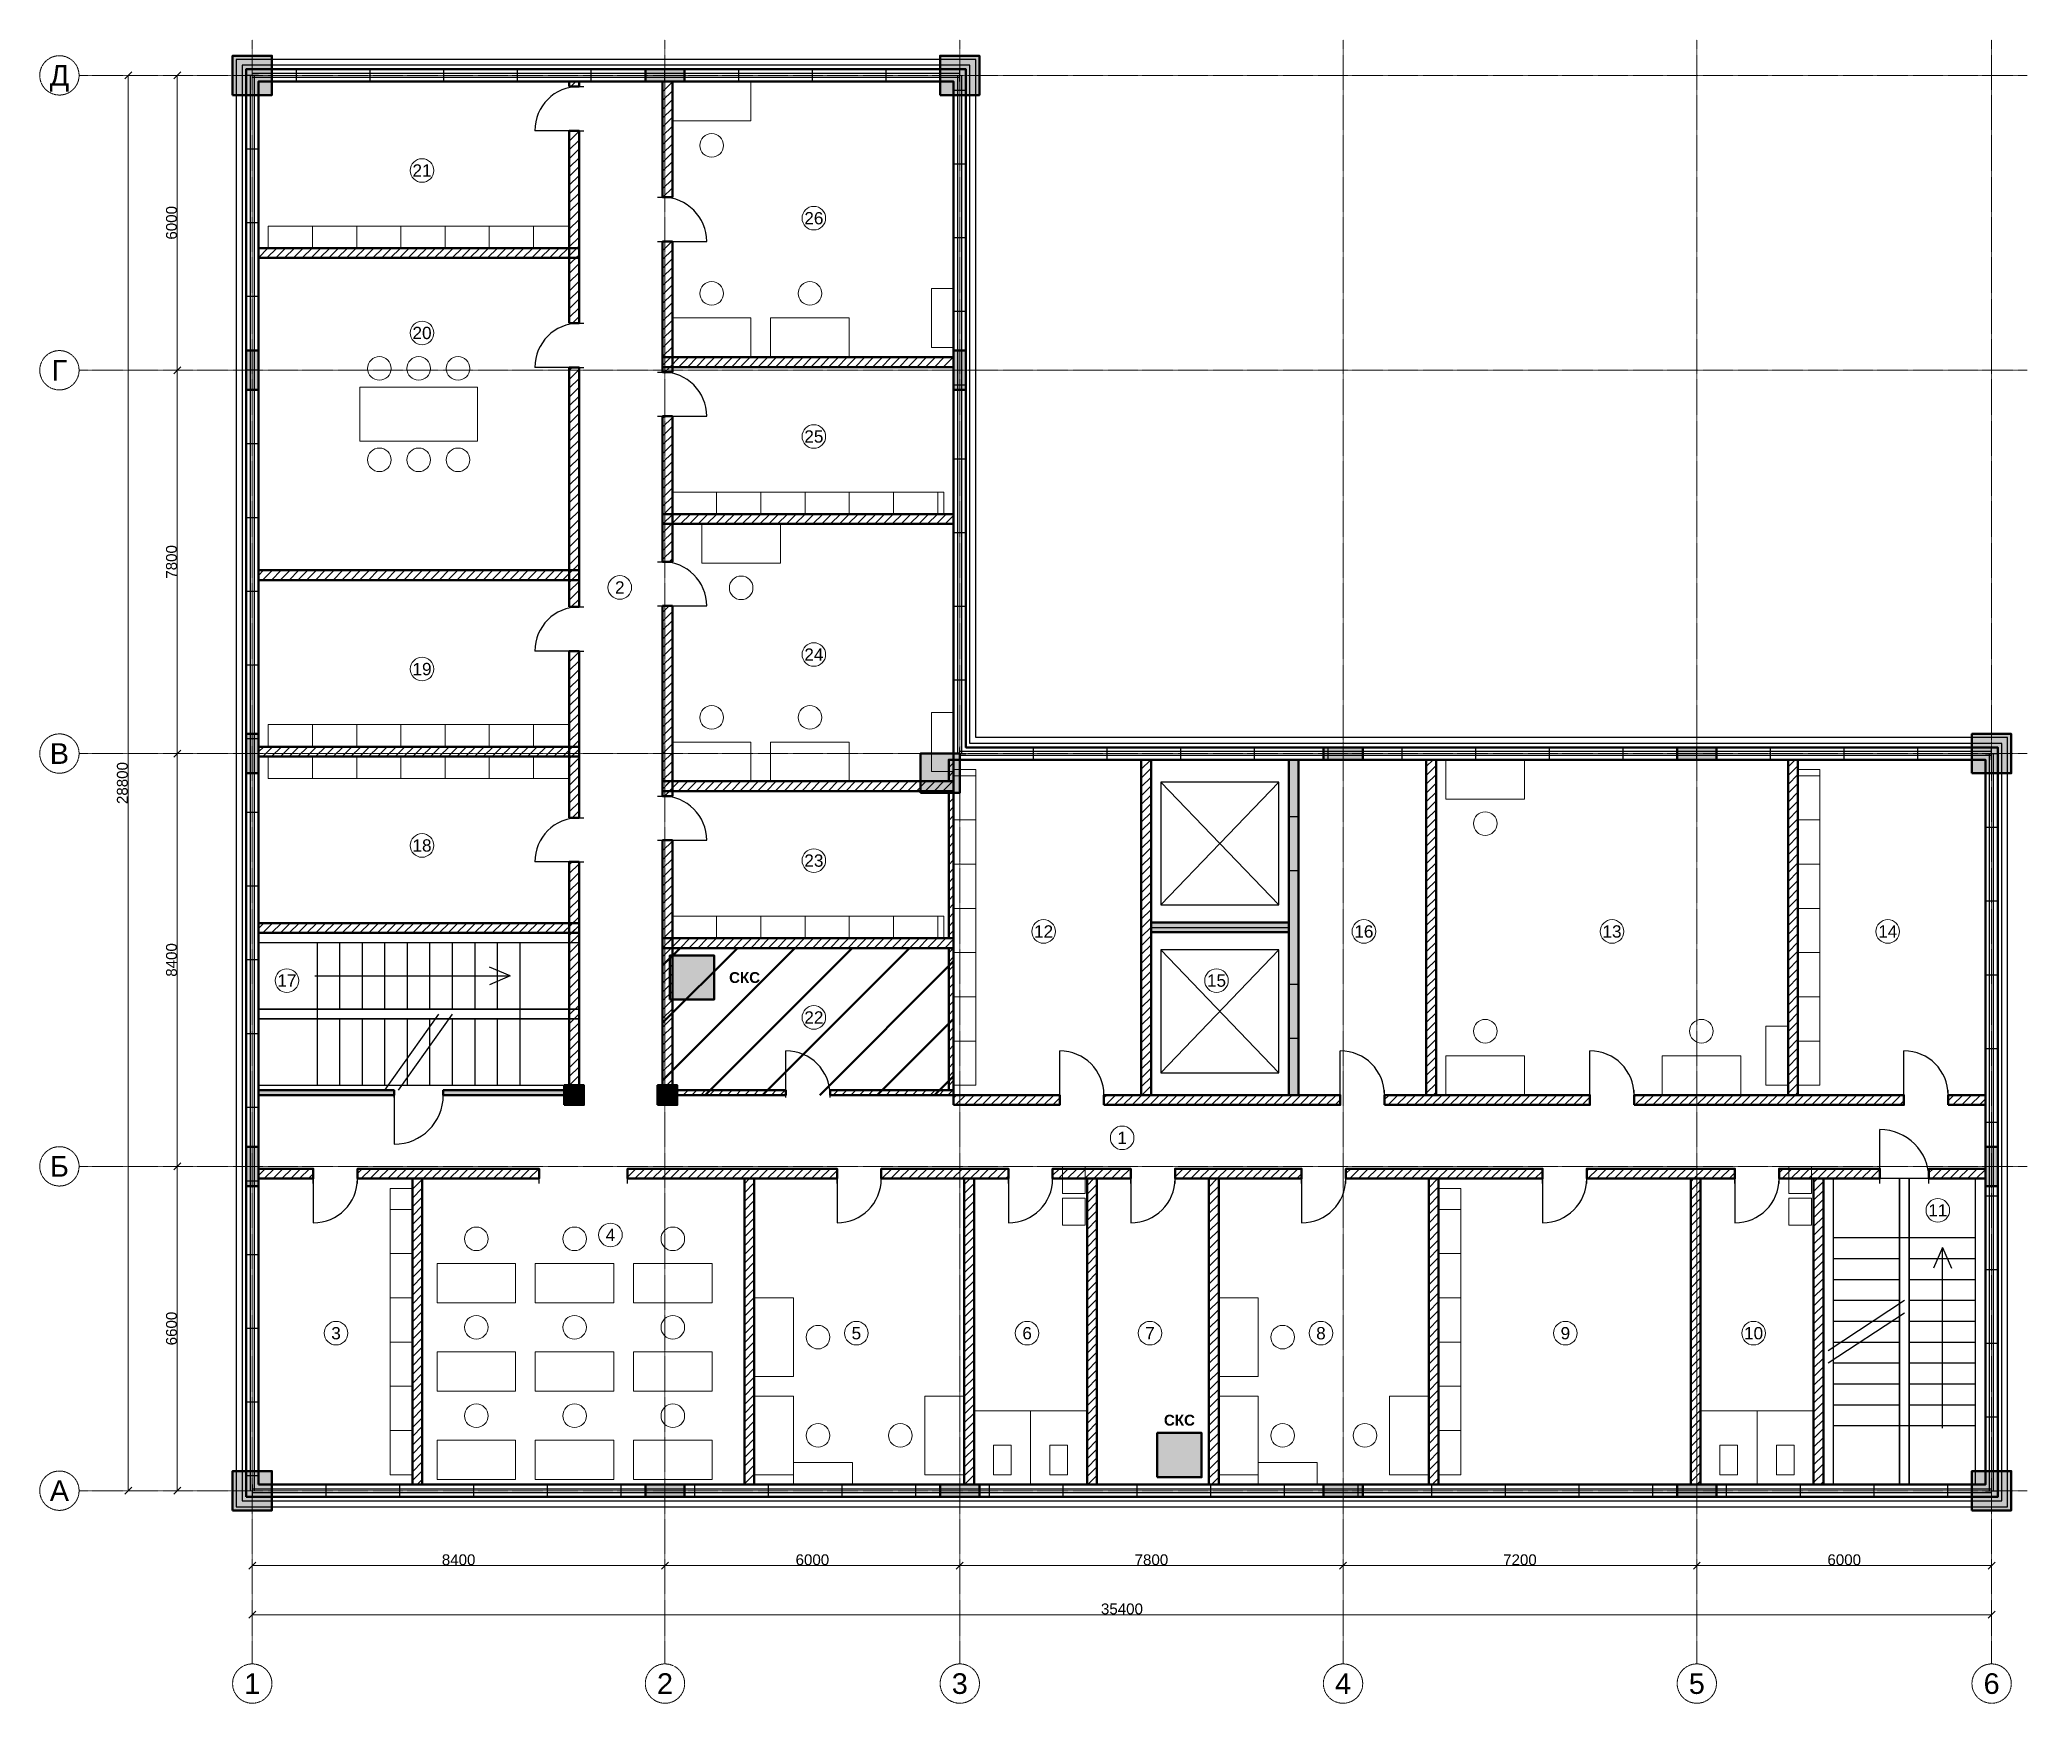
# Model space of a CAD drawing. Header units: millimetres. Extents: x -4325 to 36125, y -4325 to 29525.
import ezdxf
from ezdxf.enums import TextEntityAlignment as Align

# ---------------------------------------------------------------- set-up
doc = ezdxf.new("R2010")
doc.units = ezdxf.units.MM
doc.linetypes.add('CENTER2', pattern=[2.541, 1.587, -0.318, 0.318, -0.318])
for name, color, linetype, lineweight in [('A-ANNO-ROOM', 7, 'CONTINUOUS', 18), ('A-DIMS', 8, 'CONTINUOUS', 13), ('A-DOOR', 3, 'CONTINUOUS', 25), ('A-ELEV', 7, 'CONTINUOUS', 25), ('A-FACADE-PANEL', 8, 'CONTINUOUS', 25), ('A-FURN', 8, 'CONTINUOUS', 18), ('A-GLAZ-RIBBON', 5, 'CONTINUOUS', 25), ('A-GRID', 8, 'CENTER2', 13), ('A-HATCH', 9, 'CONTINUOUS', 9), ('A-OUTLINE', 7, 'CONTINUOUS', 50), ('A-SANI', 8, 'CONTINUOUS', 18), ('A-STAIR', 7, 'CONTINUOUS', 25), ('A-WALL-BLOCK', 9, 'CONTINUOUS', 50), ('A-WALL-RC', 7, 'CONTINUOUS', 50), ('E-SCS-RISER', 1, 'CONTINUOUS', 50), ('E-SERVER-ROOM', 1, 'CONTINUOUS', 50)]:
    doc.layers.add(name, color=color, linetype=linetype, lineweight=lineweight)
doc.styles.add('Arial-Bold', font='arialbd.ttf')
doc.styles.get("Standard").update_dxf_attribs({"font": 'arial.ttf'})

msp = doc.modelspace()

# ---------------------------------------------------------------- hatches: boundary and pattern name
at = {"layer": 'A-HATCH'}
h = msp.add_hatch(dxfattribs=at)
h.set_pattern_fill('ANSI31', scale=40)
h.paths.add_polyline_path([(6450, 28575), (6650, 28575), (6650, 28675), (6650, 28675), (6450, 28675), (6450, 28675)])
h = msp.add_hatch(dxfattribs=at)
h.set_pattern_fill('ANSI31', scale=40)
h.paths.add_polyline_path([(8350, 26319.5), (8550, 26319.5), (8550, 28675), (8550, 28675), (8350, 28675), (8350, 28675)])
h = msp.add_hatch(dxfattribs=at)
h.set_pattern_fill('ANSI31', scale=40)
h.paths.add_polyline_path([(6450, 23757), (6650, 23757), (6650, 27675), (6450, 27675)])
h = msp.add_hatch(dxfattribs=at)
h.set_pattern_fill('ANSI31', scale=40)
h.paths.add_polyline_path([(125, 25085), (125, 25085), (6650, 25085), (6650, 25285), (125, 25285), (125, 25285)])
h = msp.add_hatch(dxfattribs=at)
h.set_pattern_fill('ANSI31', scale=40)
h.paths.add_polyline_path([(8350, 22764), (8550, 22764), (8550, 25419.5), (8350, 25419.5)])
h = msp.add_hatch(dxfattribs=at)
h.set_pattern_fill('ANSI31', scale=40)
h.paths.add_polyline_path([(8350, 22864), (14275, 22864), (14275, 22864), (14275, 23064), (14275, 23064), (8350, 23064)])
h = msp.add_hatch(dxfattribs=at)
h.set_pattern_fill('ANSI31', scale=40)
h.paths.add_polyline_path([(6450, 17984.5), (6650, 17984.5), (6650, 22857), (6450, 22857)])
h = msp.add_hatch(dxfattribs=at)
h.set_pattern_fill('ANSI31', scale=40)
h.paths.add_polyline_path([(8350, 18903.5), (8550, 18903.5), (8550, 21864), (8350, 21864)])
h = msp.add_hatch(dxfattribs=at)
h.set_pattern_fill('ANSI31', scale=40)
h.paths.add_polyline_path([(8350, 19672), (14275, 19672), (14275, 19672), (14275, 19872), (14275, 19872), (8350, 19872)])
h = msp.add_hatch(dxfattribs=at)
h.set_pattern_fill('ANSI31', scale=40)
h.paths.add_polyline_path([(125, 18529), (125, 18529), (6650, 18529), (6650, 18729), (125, 18729), (125, 18729)])
h = msp.add_hatch(dxfattribs=at)
h.set_pattern_fill('ANSI31', scale=40)
h.paths.add_polyline_path([(8350, 14135), (8550, 14135), (8550, 18003.5), (8350, 18003.5)])
h = msp.add_hatch(dxfattribs=at)
h.set_pattern_fill('ANSI31', scale=40)
h.paths.add_polyline_path([(6450, 13695), (6650, 13695), (6650, 17084.5), (6450, 17084.5)])
h = msp.add_hatch(dxfattribs=at)
h.set_pattern_fill('ANSI31', scale=40)
h.paths.add_polyline_path([(125, 14940), (125, 14940), (6650, 14940), (6650, 15140), (125, 15140), (125, 15140)])
h = msp.add_hatch(dxfattribs=at)
h.set_pattern_fill('ANSI31', scale=40)
h.paths.add_polyline_path([(14175, 14435), (14275, 14435), (14275, 14875), (14275, 14875), (14175, 14875), (14175, 14875)])
h = msp.add_hatch(dxfattribs=at)
h.set_pattern_fill('ANSI31', scale=40)
h.paths.add_polyline_path([(18094, 8050), (18294, 8050), (18294, 14875), (18294, 14875), (18094, 14875), (18094, 14875)])
h = msp.add_hatch(dxfattribs=at)
h.set_pattern_fill('ANSI31', scale=40)
h.paths.add_polyline_path([(23894, 8050), (24094, 8050), (24094, 14875), (24094, 14875), (23894, 14875), (23894, 14875)])
h = msp.add_hatch(dxfattribs=at)
h.set_pattern_fill('ANSI31', scale=40)
h.paths.add_polyline_path([(31256, 8050), (31456, 8050), (31456, 14875), (31456, 14875), (31256, 14875), (31256, 14875)])
h = msp.add_hatch(dxfattribs=at)
h.set_pattern_fill('ANSI31', scale=40)
h.paths.add_polyline_path([(8350, 14235), (14275, 14235), (14275, 14435), (8350, 14435)])
h = msp.add_hatch(dxfattribs=at)
h.set_pattern_fill('ANSI31', scale=40)
h.paths.add_polyline_path([(14175, 11242), (14275, 11242), (14275, 14235), (14175, 14235)])
h = msp.add_hatch(dxfattribs=at)
h.set_pattern_fill('ANSI31', scale=40)
h.paths.add_polyline_path([(8350, 8050), (8550, 8050), (8550, 13235), (8350, 13235)])
h = msp.add_hatch(dxfattribs=at)
h.set_pattern_fill('ANSI31', scale=40)
h.paths.add_polyline_path([(6450, 8050), (6650, 8050), (6650, 12795), (6450, 12795)])
h = msp.add_hatch(dxfattribs=at)
h.set_pattern_fill('ANSI31', scale=40)
h.paths.add_polyline_path([(125, 11350), (125, 11350), (6650, 11350), (6650, 11550), (125, 11550), (125, 11550)])
h = msp.add_hatch(dxfattribs=at)
h.set_pattern_fill('ANSI31', scale=40)
h.paths.add_polyline_path([(8350, 11042), (14275, 11042), (14275, 11242), (8350, 11242)])
h = msp.add_hatch(dxfattribs=at)
h.set_pattern_fill('ANSI31', scale=40)
h.paths.add_polyline_path([(14175, 8150), (14275, 8150), (14275, 11042), (14175, 11042)])
h = msp.add_hatch(dxfattribs=at)
h.set_pattern_fill('ANSI31', scale=40)
h.paths.add_polyline_path([(8550, 8050), (10862.5, 8050), (10862.5, 8150), (8550, 8150)])
h = msp.add_hatch(dxfattribs=at)
h.set_pattern_fill('ANSI31', scale=40)
h.paths.add_polyline_path([(11762.5, 8050), (14275, 8050), (14275, 8150), (11762.5, 8150)])
h = msp.add_hatch(dxfattribs=at)
h.set_pattern_fill('ANSI31', scale=40)
h.paths.add_polyline_path([(14275, 7850), (16434.5, 7850), (16434.5, 8050), (14275, 8050)])
h = msp.add_hatch(dxfattribs=at)
h.set_pattern_fill('ANSI31', scale=40)
h.paths.add_polyline_path([(17334.5, 7850), (22144, 7850), (22144, 8050), (17334.5, 8050)])
h = msp.add_hatch(dxfattribs=at)
h.set_pattern_fill('ANSI31', scale=40)
h.paths.add_polyline_path([(23044, 7850), (27225, 7850), (27225, 8050), (23044, 8050)])
h = msp.add_hatch(dxfattribs=at)
h.set_pattern_fill('ANSI31', scale=40)
h.paths.add_polyline_path([(28125, 7850), (33615.5, 7850), (33615.5, 8050), (28125, 8050)])
h = msp.add_hatch(dxfattribs=at)
h.set_pattern_fill('ANSI31', scale=40)
h.paths.add_polyline_path([(34515.5, 7850), (35275, 7850), (35275, 7850), (35275, 8050), (35275, 8050), (34515.5, 8050)])
h = msp.add_hatch(dxfattribs=at)
h.set_pattern_fill('ANSI31', scale=40)
h.paths.add_polyline_path([(125, 6350), (125, 6350), (1242.5, 6350), (1242.5, 6550), (125, 6550), (125, 6550)])
h = msp.add_hatch(dxfattribs=at)
h.set_pattern_fill('ANSI31', scale=40)
h.paths.add_polyline_path([(2142.5, 6350), (5837.5, 6350), (5837.5, 6550), (2142.5, 6550)])
h = msp.add_hatch(dxfattribs=at)
h.set_pattern_fill('ANSI31', scale=40)
h.paths.add_polyline_path([(7637.5, 6350), (11902.5, 6350), (11902.5, 6550), (7637.5, 6550)])
h = msp.add_hatch(dxfattribs=at)
h.set_pattern_fill('ANSI31', scale=40)
h.paths.add_polyline_path([(12802.5, 6350), (15390, 6350), (15390, 6550), (12802.5, 6550)])
h = msp.add_hatch(dxfattribs=at)
h.set_pattern_fill('ANSI31', scale=40)
h.paths.add_polyline_path([(16290, 6350), (17880, 6350), (17880, 6550), (16290, 6550)])
h = msp.add_hatch(dxfattribs=at)
h.set_pattern_fill('ANSI31', scale=40)
h.paths.add_polyline_path([(18780, 6350), (21357.5, 6350), (21357.5, 6550), (18780, 6550)])
h = msp.add_hatch(dxfattribs=at)
h.set_pattern_fill('ANSI31', scale=40)
h.paths.add_polyline_path([(22257.5, 6350), (26260, 6350), (26260, 6550), (22257.5, 6550)])
h = msp.add_hatch(dxfattribs=at)
h.set_pattern_fill('ANSI31', scale=40)
h.paths.add_polyline_path([(27160, 6350), (30175, 6350), (30175, 6550), (27160, 6550)])
h = msp.add_hatch(dxfattribs=at)
h.set_pattern_fill('ANSI31', scale=40)
h.paths.add_polyline_path([(31075, 6350), (33125, 6350), (33125, 6550), (31075, 6550)])
h = msp.add_hatch(dxfattribs=at)
h.set_pattern_fill('ANSI31', scale=40)
h.paths.add_polyline_path([(34125, 6350), (35275, 6350), (35275, 6350), (35275, 6550), (35275, 6550), (34125, 6550)])
h = msp.add_hatch(dxfattribs=at)
h.set_pattern_fill('ANSI31', scale=40)
h.paths.add_polyline_path([(3260, 125), (3460, 125), (3460, 125), (3460, 6350), (3260, 6350), (3260, 125)])
h = msp.add_hatch(dxfattribs=at)
h.set_pattern_fill('ANSI31', scale=40)
h.paths.add_polyline_path([(10015, 125), (10215, 125), (10215, 125), (10215, 6350), (10015, 6350), (10015, 125)])
h = msp.add_hatch(dxfattribs=at)
h.set_pattern_fill('ANSI31', scale=40)
h.paths.add_polyline_path([(14490, 125), (14690, 125), (14690, 125), (14690, 6350), (14490, 6350), (14490, 125)])
h = msp.add_hatch(dxfattribs=at)
h.set_pattern_fill('ANSI31', scale=40)
h.paths.add_polyline_path([(16990, 125), (17190, 125), (17190, 125), (17190, 6350), (16990, 6350), (16990, 125)])
h = msp.add_hatch(dxfattribs=at)
h.set_pattern_fill('ANSI31', scale=40)
h.paths.add_polyline_path([(19470, 125), (19670, 125), (19670, 125), (19670, 6350), (19470, 6350), (19470, 125)])
h = msp.add_hatch(dxfattribs=at)
h.set_pattern_fill('ANSI31', scale=40)
h.paths.add_polyline_path([(23945, 125), (24145, 125), (24145, 125), (24145, 6350), (23945, 6350), (23945, 125)])
h = msp.add_hatch(dxfattribs=at)
h.set_pattern_fill('ANSI31', scale=40)
h.paths.add_polyline_path([(29275, 125), (29475, 125), (29475, 125), (29475, 6350), (29275, 6350), (29275, 125)])
h = msp.add_hatch(dxfattribs=at)
h.set_pattern_fill('ANSI31', scale=40)
h.paths.add_polyline_path([(31775, 125), (31975, 125), (31975, 125), (31975, 6350), (31775, 6350), (31775, 125)])
at = {"layer": 'A-WALL-RC'}
h = msp.add_hatch(color=7, dxfattribs=at)
h.dxf.hatch_style = 1
h.paths.add_polyline_path([(-400, 28400), (400, 28400), (400, 29200), (-400, 29200)])
h = msp.add_hatch(color=7, dxfattribs=at)
h.dxf.hatch_style = 1
h.paths.add_polyline_path([(14000, 28400), (14800, 28400), (14800, 29200), (14000, 29200)])
h = msp.add_hatch(color=7, dxfattribs=at)
h.dxf.hatch_style = 1
h.paths.add_polyline_path([(8000, 28675), (8800, 28675), (8800, 28925), (8000, 28925)])
h = msp.add_hatch(color=7, dxfattribs=at)
h.dxf.hatch_style = 1
h.paths.add_polyline_path([(-125, 22400), (125, 22400), (125, 23200), (-125, 23200)])
h = msp.add_hatch(color=7, dxfattribs=at)
h.dxf.hatch_style = 1
h.paths.add_polyline_path([(14275, 22400), (14525, 22400), (14525, 23200), (14275, 23200)])
h = msp.add_hatch(color=7, dxfattribs=at)
h.dxf.hatch_style = 1
h.paths.add_polyline_path([(-125, 14600), (125, 14600), (125, 15400), (-125, 15400)])
h = msp.add_hatch(color=7, dxfattribs=at)
h.dxf.hatch_style = 1
h.paths.add_polyline_path([(35000, 14600), (35800, 14600), (35800, 15400), (35000, 15400)])
h = msp.add_hatch(color=7, dxfattribs=at)
h.dxf.hatch_style = 1
h.paths.add_polyline_path([(13600, 14200), (14400, 14200), (14400, 15000), (13600, 15000)])
h = msp.add_hatch(color=7, dxfattribs=at)
h.dxf.hatch_style = 1
h.paths.add_polyline_path([(21800, 14875), (22600, 14875), (22600, 15125), (21800, 15125)])
h = msp.add_hatch(color=7, dxfattribs=at)
h.dxf.hatch_style = 1
h.paths.add_polyline_path([(29000, 14875), (29800, 14875), (29800, 15125), (29000, 15125)])
h = msp.add_hatch(color=7, dxfattribs=at)
h.dxf.hatch_style = 1
h.paths.add_polyline_path([(21094, 8050), (21294, 8050), (21294, 14875), (21294, 14875), (21094, 14875), (21094, 14875)])
h = msp.add_hatch(color=7, dxfattribs=at)
h.dxf.hatch_style = 1
h.paths.add_polyline_path([(18294, 11362.5), (21094, 11362.5), (21094, 11562.5), (18294, 11562.5)])
h = msp.add_hatch(color=7, dxfattribs=at)
h.dxf.hatch_style = 1
h.paths.add_polyline_path([(125, 8050), (125, 8050), (2887.5, 8050), (2887.5, 8150), (125, 8150), (125, 8150)])
h = msp.add_hatch(color=7, dxfattribs=at)
h.dxf.hatch_style = 1
h.paths.add_polyline_path([(3887.5, 8050), (6450, 8050), (6450, 8150), (3887.5, 8150)])
h = msp.add_hatch(color=7, dxfattribs=at)
h.dxf.hatch_style = 1
h.paths.add_polyline_path([(6350, 7850), (6750, 7850), (6750, 8250), (6350, 8250)])
h = msp.add_hatch(color=7, dxfattribs=at)
h.dxf.hatch_style = 1
h.paths.add_polyline_path([(8250, 7850), (8650, 7850), (8650, 8250), (8250, 8250)])
h = msp.add_hatch(color=7, dxfattribs=at)
h.dxf.hatch_style = 1
h.paths.add_polyline_path([(-125, 6200), (125, 6200), (125, 7000), (-125, 7000)])
h = msp.add_hatch(color=7, dxfattribs=at)
h.dxf.hatch_style = 1
h.paths.add_polyline_path([(35275, 6200), (35525, 6200), (35525, 7000), (35275, 7000)])
h = msp.add_hatch(color=7, dxfattribs=at)
h.dxf.hatch_style = 1
h.paths.add_polyline_path([(-400, -400), (400, -400), (400, 400), (-400, 400)])
h = msp.add_hatch(color=7, dxfattribs=at)
h.dxf.hatch_style = 1
h.paths.add_polyline_path([(8000, -125), (8800, -125), (8800, 125), (8000, 125)])
h = msp.add_hatch(color=7, dxfattribs=at)
h.dxf.hatch_style = 1
h.paths.add_polyline_path([(14000, -125), (14800, -125), (14800, 125), (14000, 125)])
h = msp.add_hatch(color=7, dxfattribs=at)
h.dxf.hatch_style = 1
h.paths.add_polyline_path([(21800, -125), (22600, -125), (22600, 125), (21800, 125)])
h = msp.add_hatch(color=7, dxfattribs=at)
h.dxf.hatch_style = 1
h.paths.add_polyline_path([(29000, -125), (29800, -125), (29800, 125), (29000, 125)])
h = msp.add_hatch(color=7, dxfattribs=at)
h.dxf.hatch_style = 1
h.paths.add_polyline_path([(35000, -400), (35800, -400), (35800, 400), (35000, 400)])
at = {"layer": 'E-SCS-RISER'}
h = msp.add_hatch(color=7, dxfattribs=at)
h.dxf.hatch_style = 1
h.paths.add_polyline_path([(8500, 9992), (9400, 9992), (9400, 10892), (8500, 10892)])
h = msp.add_hatch(color=7, dxfattribs=at)
h.dxf.hatch_style = 1
h.paths.add_polyline_path([(18420, 275), (19320, 275), (19320, 1175), (18420, 1175)])
at = {"layer": 'E-SERVER-ROOM'}
h = msp.add_hatch(dxfattribs=at)
h.set_pattern_fill('ANSI31', scale=260)
h.paths.add_polyline_path([(8350, 8050), (14275, 8050), (14275, 11042), (8350, 11042)])

# ---------------------------------------------------------------- linework, layer by layer
at = {"layer": 'A-ANNO-ROOM'}
for centre in [(3455, 26865), (11430, 25894), (3455, 23559), (11430, 21452), (7480, 18380), (11430, 17015), (3455, 16720), (3455, 13130), (11430, 12822), (16105, 11380), (22624, 11380), (27674, 11380), (33286, 11380), (705, 10380), (19624, 10380), (11430, 9630), (17705, 7180), (34305, 5705), (7290, 5205), (1705, 3205), (12295, 3205), (15770, 3205), (18270, 3205), (21750, 3205), (26725, 3205), (30555, 3205)]:
    msp.add_circle(centre, 240, dxfattribs=at)
at = {"layer": 'A-DIMS'}
for p, q in [((-2595.71, 28729.29), (-2454.29, 28870.71)), ((-2525, 0), (-2525, 28800)), ((-1595.71, 28729.29), (-1454.29, 28870.71)), ((-1525, 22800), (-1525, 28800)), ((-1595.71, 22729.29), (-1454.29, 22870.71)), ((-1595.71, 22729.29), (-1454.29, 22870.71)), ((-1525, 15000), (-1525, 22800)), ((-1595.71, 14929.29), (-1454.29, 15070.71)), ((-1595.71, 14929.29), (-1454.29, 15070.71)), ((-1525, 6600), (-1525, 15000)), ((-1595.71, 6529.29), (-1454.29, 6670.71)), ((-1595.71, 6529.29), (-1454.29, 6670.71)), ((-1525, 0), (-1525, 6600)), ((-2595.71, -70.71), (-2454.29, 70.71)), ((-1595.71, -70.71), (-1454.29, 70.71)), ((-70.71, -1595.71), (70.71, -1454.29)), ((0, -1525), (8400, -1525)), ((8329.29, -1595.71), (8470.71, -1454.29)), ((8329.29, -1595.71), (8470.71, -1454.29)), ((8400, -1525), (14400, -1525)), ((14329.29, -1595.71), (14470.71, -1454.29)), ((14329.29, -1595.71), (14470.71, -1454.29)), ((14400, -1525), (22200, -1525)), ((22129.29, -1595.71), (22270.71, -1454.29)), ((22129.29, -1595.71), (22270.71, -1454.29)), ((22200, -1525), (29400, -1525)), ((29329.29, -1595.71), (29470.71, -1454.29)), ((29329.29, -1595.71), (29470.71, -1454.29)), ((29400, -1525), (35400, -1525)), ((35329.29, -1595.71), (35470.71, -1454.29)), ((-70.71, -2595.71), (70.71, -2454.29)), ((0, -2525), (35400, -2525)), ((35329.29, -2595.71), (35470.71, -2454.29))]:
    msp.add_line(p, q, dxfattribs=at)
at = {"layer": 'A-DOOR'}
for p, q in [((6550, 28575), (6750, 28575)), ((6650, 27675), (5750, 27675)), ((6550, 27675), (6750, 27675)), ((8250, 26319.5), (8450, 26319.5)), ((8250, 25419.5), (8450, 25419.5)), ((8350, 25419.5), (9250, 25419.5)), ((6550, 23757), (6750, 23757)), ((6650, 22857), (5750, 22857)), ((6550, 22857), (6750, 22857)), ((8250, 22764), (8450, 22764)), ((8250, 21864), (8450, 21864)), ((8350, 21864), (9250, 21864)), ((8250, 18903.5), (8450, 18903.5)), ((6550, 17984.5), (6750, 17984.5)), ((8250, 18003.5), (8450, 18003.5)), ((8350, 18003.5), (9250, 18003.5)), ((6650, 17084.5), (5750, 17084.5)), ((6550, 17084.5), (6750, 17084.5)), ((8250, 14135), (8450, 14135)), ((6550, 13695), (6750, 13695)), ((21094, 13718.75), (21294, 13718.75)), ((8250, 13235), (8450, 13235)), ((8350, 13235), (9250, 13235)), ((6650, 12795), (5750, 12795)), ((6550, 12795), (6750, 12795)), ((21094, 12618.75), (21294, 12618.75)), ((21094, 10306.25), (21294, 10306.25)), ((10862.5, 8050), (10862.5, 8950)), ((16434.5, 8050), (16434.5, 8950)), ((21094, 9206.25), (21294, 9206.25)), ((22144, 8050), (22144, 8950)), ((27225, 8050), (27225, 8950)), ((33615.5, 8050), (33615.5, 8950)), ((2887.5, 8000), (2887.5, 8100)), ((3887.5, 8000), (3887.5, 8100)), ((10862.5, 8000), (10862.5, 8100)), ((11762.5, 8000), (11762.5, 8100)), ((16434.5, 7950), (16434.5, 8150)), ((17334.5, 7950), (17334.5, 8150)), ((22144, 7950), (22144, 8150)), ((23044, 7950), (23044, 8150)), ((27225, 7950), (27225, 8150)), ((28125, 7950), (28125, 8150)), ((33615.5, 7950), (33615.5, 8150)), ((34515.5, 7950), (34515.5, 8150)), ((2887.5, 8050), (2887.5, 7050)), ((33125, 6350), (33125, 7350)), ((1242.5, 6250), (1242.5, 6450)), ((1242.5, 6350), (1242.5, 5450)), ((2142.5, 6250), (2142.5, 6450)), ((5837.5, 6250), (5837.5, 6450)), ((7637.5, 6250), (7637.5, 6450)), ((11902.5, 6250), (11902.5, 6450)), ((11902.5, 6350), (11902.5, 5450)), ((12802.5, 6250), (12802.5, 6450)), ((15390, 6250), (15390, 6450)), ((15390, 6350), (15390, 5450)), ((16290, 6250), (16290, 6450)), ((17880, 6250), (17880, 6450)), ((17880, 6350), (17880, 5450)), ((18780, 6250), (18780, 6450)), ((21357.5, 6250), (21357.5, 6450)), ((21357.5, 6350), (21357.5, 5450)), ((22257.5, 6250), (22257.5, 6450)), ((26260, 6250), (26260, 6450)), ((26260, 6350), (26260, 5450)), ((27160, 6250), (27160, 6450)), ((30175, 6250), (30175, 6450)), ((30175, 6350), (30175, 5450)), ((31075, 6250), (31075, 6450)), ((33125, 6250), (33125, 6450)), ((34125, 6250), (34125, 6450))]:
    msp.add_line(p, q, dxfattribs=at)
for centre, radius, start, end in [((6650, 27675), 900, 90, 180), ((8350, 25419.5), 900, 0, 90), ((6650, 22857), 900, 90, 180), ((8350, 21864), 900, 0, 90), ((8350, 18003.5), 900, 0, 90), ((6650, 17084.5), 900, 90, 180), ((8350, 13235), 900, 0, 90), ((6650, 12795), 900, 90, 180), ((10862.5, 8050), 900, 0, 90), ((16434.5, 8050), 900, 0, 90), ((22144, 8050), 900, 0, 90), ((27225, 8050), 900, 0, 90), ((33615.5, 8050), 900, 0, 90), ((2887.5, 8050), 1000, -90, 0), ((33125, 6350), 1000, 0, 90), ((1242.5, 6350), 900, -90, 0), ((11902.5, 6350), 900, -90, 0), ((15390, 6350), 900, -90, 0), ((17880, 6350), 900, -90, 0), ((21357.5, 6350), 900, -90, 0), ((26260, 6350), 900, -90, 0), ((30175, 6350), 900, -90, 0)]:
    msp.add_arc(centre, radius, start, end, dxfattribs=at)
at = {"layer": 'A-ELEV'}
for p, q in [((18494, 11918.75), (20894, 14418.75)), ((18494, 14418.75), (20894, 11918.75)), ((18294, 11462.5), (21094, 11462.5)), ((18494, 8506.25), (20894, 11006.25)), ((18494, 11006.25), (20894, 8506.25))]:
    msp.add_line(p, q, dxfattribs=at)
for points in [[(18494, 11918.75), (20894, 11918.75), (20894, 14418.75), (18494, 14418.75)], [(18494, 8506.25), (20894, 8506.25), (20894, 11006.25), (18494, 11006.25)]]:
    msp.add_lwpolyline(points, close=True, dxfattribs=at)
at = {"layer": 'A-FACADE-PANEL'}
for points in [[(-325, -325), (35725, -325), (35725, 15325), (14725, 15325), (14725, 29125), (-325, 29125)], [(-205, -205), (35605, -205), (35605, 15205), (14605, 15205), (14605, 29005), (-205, 29005)]]:
    msp.add_lwpolyline(points, close=True, dxfattribs=at)
at = {"layer": 'A-FURN'}
for p, q in [((1225, 25285), (1225, 25735)), ((2125, 25285), (2125, 25735)), ((3025, 25285), (3025, 25735)), ((3925, 25285), (3925, 25735)), ((4825, 25285), (4825, 25735)), ((5725, 25285), (5725, 25735)), ((9450, 19872), (9450, 20322)), ((10350, 19872), (10350, 20322)), ((11250, 19872), (11250, 20322)), ((12150, 19872), (12150, 20322)), ((13050, 19872), (13050, 20322)), ((13950, 19872), (13950, 20322)), ((1225, 15140), (1225, 15590)), ((2125, 15140), (2125, 15590)), ((3025, 15140), (3025, 15590)), ((3925, 15140), (3925, 15590)), ((4825, 15140), (4825, 15590)), ((5725, 15140), (5725, 15590)), ((1225, 14490), (1225, 14940)), ((2125, 14490), (2125, 14940)), ((3025, 14490), (3025, 14940)), ((3925, 14490), (3925, 14940)), ((4825, 14490), (4825, 14940)), ((5725, 14490), (5725, 14940)), ((14275, 14550), (14725, 14550)), ((31456, 14550), (31906, 14550)), ((14275, 13650), (14725, 13650)), ((31456, 13650), (31906, 13650)), ((14275, 12750), (14725, 12750)), ((31456, 12750), (31906, 12750)), ((14275, 11850), (14725, 11850)), ((31456, 11850), (31906, 11850)), ((9450, 11242), (9450, 11692)), ((10350, 11242), (10350, 11692)), ((11250, 11242), (11250, 11692)), ((12150, 11242), (12150, 11692)), ((13050, 11242), (13050, 11692)), ((13950, 11242), (13950, 11692)), ((14275, 10950), (14725, 10950)), ((31456, 10950), (31906, 10950)), ((14275, 10050), (14725, 10050)), ((31456, 10050), (31906, 10050)), ((14275, 9150), (14725, 9150)), ((31456, 9150), (31906, 9150)), ((2810, 5725), (3260, 5725)), ((24145, 5725), (24595, 5725)), ((2810, 4825), (3260, 4825)), ((24145, 4825), (24595, 4825)), ((2810, 3925), (3260, 3925)), ((24145, 3925), (24595, 3925)), ((2810, 3025), (3260, 3025)), ((24145, 3025), (24595, 3025)), ((2810, 2125), (3260, 2125)), ((24145, 2125), (24595, 2125)), ((2810, 1225), (3260, 1225)), ((24145, 1225), (24595, 1225))]:
    msp.add_line(p, q, dxfattribs=at)
for points in [[(8550, 27875), (10150, 27875), (10150, 28675), (8550, 28675)], [(325, 25285), (6450, 25285), (6450, 25735), (325, 25735)], [(13825, 23264), (14275, 23264), (14275, 24464), (13825, 24464)], [(8550, 23064), (10150, 23064), (10150, 23864), (8550, 23864)], [(10550, 23064), (12150, 23064), (12150, 23864), (10550, 23864)], [(2187.5, 21357), (4587.5, 21357), (4587.5, 22457), (2187.5, 22457)], [(8550, 19872), (14075, 19872), (14075, 20322), (8550, 20322)], [(9150, 18872), (10750, 18872), (10750, 19672), (9150, 19672)], [(13825, 14635), (14275, 14635), (14275, 15835), (13825, 15835)], [(325, 15140), (6450, 15140), (6450, 15590), (325, 15590)], [(8550, 14435), (10150, 14435), (10150, 15235), (8550, 15235)], [(10550, 14435), (12150, 14435), (12150, 15235), (10550, 15235)], [(325, 14490), (6450, 14490), (6450, 14940), (325, 14940)], [(14275, 8250), (14725, 8250), (14725, 14675), (14275, 14675)], [(24294, 14075), (25894, 14075), (25894, 14875), (24294, 14875)], [(31456, 8250), (31906, 8250), (31906, 14675), (31456, 14675)], [(8550, 11242), (14075, 11242), (14075, 11692), (8550, 11692)], [(30806, 8250), (31256, 8250), (31256, 9450), (30806, 9450)], [(24294, 8050), (25894, 8050), (25894, 8850), (24294, 8850)], [(28694, 8050), (30294, 8050), (30294, 8850), (28694, 8850)], [(2810, 325), (3260, 325), (3260, 6150), (2810, 6150)], [(24145, 325), (24595, 325), (24595, 6150), (24145, 6150)], [(3760, 3825), (5360, 3825), (5360, 4625), (3760, 4625)], [(5760, 3825), (7360, 3825), (7360, 4625), (5760, 4625)], [(7760, 3825), (9360, 3825), (9360, 4625), (7760, 4625)], [(10215, 2325), (11015, 2325), (11015, 3925), (10215, 3925)], [(19670, 2325), (20470, 2325), (20470, 3925), (19670, 3925)], [(3760, 2025), (5360, 2025), (5360, 2825), (3760, 2825)], [(5760, 2025), (7360, 2025), (7360, 2825), (5760, 2825)], [(7760, 2025), (9360, 2025), (9360, 2825), (7760, 2825)], [(10215, 325), (11015, 325), (11015, 1925), (10215, 1925)], [(13690, 325), (14490, 325), (14490, 1925), (13690, 1925)], [(19670, 325), (20470, 325), (20470, 1925), (19670, 1925)], [(23145, 325), (23945, 325), (23945, 1925), (23145, 1925)], [(3760, 225), (5360, 225), (5360, 1025), (3760, 1025)], [(5760, 225), (7360, 225), (7360, 1025), (5760, 1025)], [(7760, 225), (9360, 225), (9360, 1025), (7760, 1025)], [(11015, 125), (12215, 125), (12215, 575), (11015, 575)], [(20470, 125), (21670, 125), (21670, 575), (20470, 575)]]:
    msp.add_lwpolyline(points, close=True, dxfattribs=at)
for centre in [(9350, 27375), (9350, 24364), (11350, 24364), (2587.5, 22837), (3387.5, 22837), (4187.5, 22837), (2587.5, 20977), (3387.5, 20977), (4187.5, 20977), (9950, 18372), (9350, 15735), (11350, 15735), (25094, 13575), (25094, 9350), (29494, 9350), (4560, 5125), (6560, 5125), (8560, 5125), (4560, 3325), (6560, 3325), (8560, 3325), (11515, 3125), (20970, 3125), (4560, 1525), (6560, 1525), (8560, 1525), (11515, 1125), (13190, 1125), (20970, 1125), (22645, 1125)]:
    msp.add_circle(centre, 240, dxfattribs=at)
at = {"layer": 'A-GLAZ-RIBBON'}
for p, q in [((125, 28800), (-125, 28800)), ((-40, 28800), (-40, 0)), ((14400, 28840), (0, 28840)), ((14400, 28760), (0, 28760)), ((40, 28800), (40, 0)), ((900, 28675), (900, 28925)), ((2400, 28675), (2400, 28925)), ((3900, 28675), (3900, 28925)), ((5400, 28675), (5400, 28925)), ((6900, 28675), (6900, 28925)), ((8400, 28675), (8400, 28925)), ((9900, 28675), (9900, 28925)), ((11400, 28675), (11400, 28925)), ((12900, 28675), (12900, 28925)), ((14360, 15000), (14360, 28800)), ((14400, 28675), (14400, 28925)), ((14440, 15000), (14440, 28800)), ((14275, 28500), (14525, 28500)), ((125, 27300), (-125, 27300)), ((14275, 27000), (14525, 27000)), ((125, 25800), (-125, 25800)), ((14275, 25500), (14525, 25500)), ((125, 24300), (-125, 24300)), ((14275, 24000), (14525, 24000)), ((125, 22800), (-125, 22800)), ((14275, 22500), (14525, 22500)), ((125, 21300), (-125, 21300)), ((14275, 21000), (14525, 21000)), ((125, 19800), (-125, 19800)), ((14275, 19500), (14525, 19500)), ((125, 18300), (-125, 18300)), ((14275, 18000), (14525, 18000)), ((125, 16800), (-125, 16800)), ((14275, 16500), (14525, 16500)), ((125, 15300), (-125, 15300)), ((14275, 15000), (14525, 15000)), ((14400, 14875), (14400, 15125)), ((35400, 15040), (14400, 15040)), ((15900, 14875), (15900, 15125)), ((17400, 14875), (17400, 15125)), ((18900, 14875), (18900, 15125)), ((20400, 14875), (20400, 15125)), ((21900, 14875), (21900, 15125)), ((23400, 14875), (23400, 15125)), ((24900, 14875), (24900, 15125)), ((26400, 14875), (26400, 15125)), ((27900, 14875), (27900, 15125)), ((29400, 14875), (29400, 15125)), ((30900, 14875), (30900, 15125)), ((32400, 14875), (32400, 15125)), ((33900, 14875), (33900, 15125)), ((35275, 15000), (35525, 15000)), ((35360, 0), (35360, 15000)), ((35400, 14875), (35400, 15125)), ((35440, 0), (35440, 15000)), ((35400, 14960), (14400, 14960)), ((125, 13800), (-125, 13800)), ((35275, 13500), (35525, 13500)), ((125, 12300), (-125, 12300)), ((35275, 12000), (35525, 12000)), ((125, 10800), (-125, 10800)), ((35275, 10500), (35525, 10500)), ((125, 9300), (-125, 9300)), ((35275, 9000), (35525, 9000)), ((125, 7800), (-125, 7800)), ((35275, 7500), (35525, 7500)), ((125, 6300), (-125, 6300)), ((35275, 6000), (35525, 6000)), ((125, 4800), (-125, 4800)), ((35275, 4500), (35525, 4500)), ((125, 3300), (-125, 3300)), ((35275, 3000), (35525, 3000)), ((125, 1800), (-125, 1800)), ((35275, 1500), (35525, 1500)), ((125, 300), (-125, 300)), ((0, 125), (0, -125)), ((0, 40), (35400, 40)), ((1500, 125), (1500, -125)), ((3000, 125), (3000, -125)), ((4500, 125), (4500, -125)), ((6000, 125), (6000, -125)), ((7500, 125), (7500, -125)), ((9000, 125), (9000, -125)), ((10500, 125), (10500, -125)), ((12000, 125), (12000, -125)), ((13500, 125), (13500, -125)), ((15000, 125), (15000, -125)), ((16500, 125), (16500, -125)), ((18000, 125), (18000, -125)), ((19500, 125), (19500, -125)), ((21000, 125), (21000, -125)), ((22500, 125), (22500, -125)), ((24000, 125), (24000, -125)), ((25500, 125), (25500, -125)), ((27000, 125), (27000, -125)), ((28500, 125), (28500, -125)), ((30000, 125), (30000, -125)), ((31500, 125), (31500, -125)), ((33000, 125), (33000, -125)), ((34500, 125), (34500, -125)), ((35275, 0), (35525, 0)), ((0, -40), (35400, -40))]:
    msp.add_line(p, q, dxfattribs=at)
at = {"layer": 'A-GRID'}
for p, q in [((0, -3525), (0, 29525)), ((8400, -3525), (8400, 29525)), ((14400, -3525), (14400, 29525)), ((22200, -3525), (22200, 29525)), ((29400, -3525), (29400, 29525)), ((35400, -3525), (35400, 29525)), ((-3525, 28800), (36125, 28800)), ((-3525, 22800), (36125, 22800)), ((-3525, 15000), (36125, 15000)), ((-3525, 6600), (36125, 6600)), ((-3525, 0), (36125, 0))]:
    msp.add_line(p, q, dxfattribs=at)
for centre in [(-3925, 28800), (-3925, 22800), (-3925, 15000), (-3925, 6600), (-3925, 0), (0, -3925), (8400, -3925), (14400, -3925), (22200, -3925), (29400, -3925), (35400, -3925)]:
    msp.add_circle(centre, 400, dxfattribs=at)
at = {"layer": 'A-OUTLINE'}
for points in [[(-125, -125), (35525, -125), (35525, 15125), (14525, 15125), (14525, 28925), (-125, 28925)], [(125, 125), (35275, 125), (35275, 14875), (14275, 14875), (14275, 28675), (125, 28675)]]:
    msp.add_lwpolyline(points, close=True, dxfattribs=at)
at = {"layer": 'A-SANI'}
for points in [[(16490, 6050), (16950, 6050), (16950, 6600), (16490, 6600)], [(31275, 6050), (31735, 6050), (31735, 6600), (31275, 6600)], [(16490, 5400), (16950, 5400), (16950, 5950), (16490, 5950)], [(31275, 5400), (31735, 5400), (31735, 5950), (31275, 5950)], [(14690, 125), (15840, 125), (15840, 1625), (14690, 1625)], [(15840, 125), (16990, 125), (16990, 1625), (15840, 1625)], [(29475, 125), (30625, 125), (30625, 1625), (29475, 1625)], [(30625, 125), (31775, 125), (31775, 1625), (30625, 1625)], [(15085, 325), (15445, 325), (15445, 925), (15085, 925)], [(16235, 325), (16595, 325), (16595, 925), (16235, 925)], [(29870, 325), (30230, 325), (30230, 925), (29870, 925)], [(31020, 325), (31380, 325), (31380, 925), (31020, 925)]]:
    msp.add_lwpolyline(points, close=True, dxfattribs=at)
at = {"layer": 'A-STAIR'}
for p, q in [((1325, 8250), (1325, 11150)), ((1783.33, 9800), (1783.33, 11150)), ((2241.67, 9800), (2241.67, 11150)), ((2700, 9800), (2700, 11150)), ((3158.33, 9800), (3158.33, 11150)), ((3616.67, 9800), (3616.67, 11150)), ((4075, 9800), (4075, 11150)), ((4533.33, 9800), (4533.33, 11150)), ((4991.67, 9800), (4991.67, 11150)), ((5450, 9800), (5450, 11150)), ((5450, 8250), (5450, 11150)), ((5250, 10475), (4830, 10655)), ((1275, 10475), (5250, 10475)), ((5250, 10475), (4830, 10295)), ((1783.33, 8250), (1783.33, 9600)), ((2241.67, 8250), (2241.67, 9600)), ((2700, 8150), (3800, 9700)), ((2700, 8250), (2700, 9600)), ((2975, 8150), (4075, 9700)), ((3158.33, 8250), (3158.33, 9600)), ((3616.67, 8250), (3616.67, 9600)), ((4075, 8250), (4075, 9600)), ((4533.33, 8250), (4533.33, 9600)), ((4991.67, 8250), (4991.67, 9600)), ((5450, 8250), (5450, 9600)), ((32175, 5150), (33525, 5150)), ((32175, 5150), (35075, 5150)), ((33725, 5150), (35075, 5150)), ((34400, 4950), (34220, 4530)), ((34400, 1275), (34400, 4950)), ((34400, 4950), (34580, 4530)), ((32175, 4725), (33525, 4725)), ((33725, 4725), (35075, 4725)), ((32175, 4300), (33525, 4300)), ((33725, 4300), (35075, 4300)), ((32075, 2855), (33625, 3875)), ((32175, 3875), (33525, 3875)), ((33725, 3875), (35075, 3875)), ((32075, 2600), (33625, 3620)), ((32175, 3450), (33525, 3450)), ((33725, 3450), (35075, 3450)), ((32175, 3025), (33525, 3025)), ((33725, 3025), (35075, 3025)), ((32175, 2600), (33525, 2600)), ((33725, 2600), (35075, 2600)), ((32175, 2175), (33525, 2175)), ((33725, 2175), (35075, 2175)), ((32175, 1750), (33525, 1750)), ((33725, 1750), (35075, 1750)), ((32175, 1325), (35075, 1325))]:
    msp.add_line(p, q, dxfattribs=at)
for points in [[(125, 9800), (6650, 9800), (6650, 11150), (125, 11150)], [(125, 9600), (6650, 9600), (6650, 9800), (125, 9800)], [(125, 8250), (6650, 8250), (6650, 9600), (125, 9600)], [(32175, 125), (33525, 125), (33525, 6350), (32175, 6350)], [(33525, 125), (33725, 125), (33725, 6350), (33525, 6350)], [(33725, 125), (35075, 125), (35075, 6350), (33725, 6350)]]:
    msp.add_lwpolyline(points, close=True, dxfattribs=at)
at = {"layer": 'A-WALL-BLOCK'}
for points in [[(6450, 28575), (6650, 28575), (6650, 28675), (6650, 28675), (6450, 28675), (6450, 28675)], [(8350, 26319.5), (8550, 26319.5), (8550, 28675), (8550, 28675), (8350, 28675), (8350, 28675)], [(6450, 23757), (6650, 23757), (6650, 27675), (6450, 27675)], [(125, 25085), (125, 25085), (6650, 25085), (6650, 25285), (125, 25285), (125, 25285)], [(8350, 22764), (8550, 22764), (8550, 25419.5), (8350, 25419.5)], [(8350, 22864), (14275, 22864), (14275, 22864), (14275, 23064), (14275, 23064), (8350, 23064)], [(6450, 17984.5), (6650, 17984.5), (6650, 22857), (6450, 22857)], [(8350, 18903.5), (8550, 18903.5), (8550, 21864), (8350, 21864)], [(8350, 19672), (14275, 19672), (14275, 19672), (14275, 19872), (14275, 19872), (8350, 19872)], [(125, 18529), (125, 18529), (6650, 18529), (6650, 18729), (125, 18729), (125, 18729)], [(8350, 14135), (8550, 14135), (8550, 18003.5), (8350, 18003.5)], [(6450, 13695), (6650, 13695), (6650, 17084.5), (6450, 17084.5)], [(125, 14940), (125, 14940), (6650, 14940), (6650, 15140), (125, 15140), (125, 15140)], [(14175, 14435), (14275, 14435), (14275, 14875), (14275, 14875), (14175, 14875), (14175, 14875)], [(18094, 8050), (18294, 8050), (18294, 14875), (18294, 14875), (18094, 14875), (18094, 14875)], [(23894, 8050), (24094, 8050), (24094, 14875), (24094, 14875), (23894, 14875), (23894, 14875)], [(31256, 8050), (31456, 8050), (31456, 14875), (31456, 14875), (31256, 14875), (31256, 14875)], [(8350, 14235), (14275, 14235), (14275, 14435), (8350, 14435)], [(14175, 11242), (14275, 11242), (14275, 14235), (14175, 14235)], [(8350, 8050), (8550, 8050), (8550, 13235), (8350, 13235)], [(6450, 8050), (6650, 8050), (6650, 12795), (6450, 12795)], [(125, 11350), (125, 11350), (6650, 11350), (6650, 11550), (125, 11550), (125, 11550)], [(8350, 11042), (14275, 11042), (14275, 11242), (8350, 11242)], [(14175, 8150), (14275, 8150), (14275, 11042), (14175, 11042)], [(8550, 8050), (10862.5, 8050), (10862.5, 8150), (8550, 8150)], [(11762.5, 8050), (14275, 8050), (14275, 8150), (11762.5, 8150)], [(14275, 7850), (16434.5, 7850), (16434.5, 8050), (14275, 8050)], [(17334.5, 7850), (22144, 7850), (22144, 8050), (17334.5, 8050)], [(23044, 7850), (27225, 7850), (27225, 8050), (23044, 8050)], [(28125, 7850), (33615.5, 7850), (33615.5, 8050), (28125, 8050)], [(34515.5, 7850), (35275, 7850), (35275, 7850), (35275, 8050), (35275, 8050), (34515.5, 8050)], [(125, 6350), (125, 6350), (1242.5, 6350), (1242.5, 6550), (125, 6550), (125, 6550)], [(2142.5, 6350), (5837.5, 6350), (5837.5, 6550), (2142.5, 6550)], [(7637.5, 6350), (11902.5, 6350), (11902.5, 6550), (7637.5, 6550)], [(12802.5, 6350), (15390, 6350), (15390, 6550), (12802.5, 6550)], [(16290, 6350), (17880, 6350), (17880, 6550), (16290, 6550)], [(18780, 6350), (21357.5, 6350), (21357.5, 6550), (18780, 6550)], [(22257.5, 6350), (26260, 6350), (26260, 6550), (22257.5, 6550)], [(27160, 6350), (30175, 6350), (30175, 6550), (27160, 6550)], [(31075, 6350), (33125, 6350), (33125, 6550), (31075, 6550)], [(34125, 6350), (35275, 6350), (35275, 6350), (35275, 6550), (35275, 6550), (34125, 6550)], [(3260, 125), (3460, 125), (3460, 125), (3460, 6350), (3260, 6350), (3260, 125)], [(10015, 125), (10215, 125), (10215, 125), (10215, 6350), (10015, 6350), (10015, 125)], [(14490, 125), (14690, 125), (14690, 125), (14690, 6350), (14490, 6350), (14490, 125)], [(16990, 125), (17190, 125), (17190, 125), (17190, 6350), (16990, 6350), (16990, 125)], [(19470, 125), (19670, 125), (19670, 125), (19670, 6350), (19470, 6350), (19470, 125)], [(23945, 125), (24145, 125), (24145, 125), (24145, 6350), (23945, 6350), (23945, 125)], [(29275, 125), (29475, 125), (29475, 125), (29475, 6350), (29275, 6350), (29275, 125)], [(31775, 125), (31975, 125), (31975, 125), (31975, 6350), (31775, 6350), (31775, 125)]]:
    msp.add_lwpolyline(points, close=True, dxfattribs=at)
at = {"layer": 'A-WALL-RC'}
for points in [[(-400, 28400), (400, 28400), (400, 29200), (-400, 29200)], [(14000, 28400), (14800, 28400), (14800, 29200), (14000, 29200)], [(8000, 28675), (8800, 28675), (8800, 28925), (8000, 28925)], [(-125, 22400), (125, 22400), (125, 23200), (-125, 23200)], [(14275, 22400), (14525, 22400), (14525, 23200), (14275, 23200)], [(-125, 14600), (125, 14600), (125, 15400), (-125, 15400)], [(35000, 14600), (35800, 14600), (35800, 15400), (35000, 15400)], [(13600, 14200), (14400, 14200), (14400, 15000), (13600, 15000)], [(21800, 14875), (22600, 14875), (22600, 15125), (21800, 15125)], [(29000, 14875), (29800, 14875), (29800, 15125), (29000, 15125)], [(21094, 8050), (21294, 8050), (21294, 14875), (21294, 14875), (21094, 14875), (21094, 14875)], [(18294, 11362.5), (21094, 11362.5), (21094, 11562.5), (18294, 11562.5)], [(125, 8050), (125, 8050), (2887.5, 8050), (2887.5, 8150), (125, 8150), (125, 8150)], [(3887.5, 8050), (6450, 8050), (6450, 8150), (3887.5, 8150)], [(6350, 7850), (6750, 7850), (6750, 8250), (6350, 8250)], [(8250, 7850), (8650, 7850), (8650, 8250), (8250, 8250)], [(-125, 6200), (125, 6200), (125, 7000), (-125, 7000)], [(35275, 6200), (35525, 6200), (35525, 7000), (35275, 7000)], [(-400, -400), (400, -400), (400, 400), (-400, 400)], [(8000, -125), (8800, -125), (8800, 125), (8000, 125)], [(14000, -125), (14800, -125), (14800, 125), (14000, 125)], [(21800, -125), (22600, -125), (22600, 125), (21800, 125)], [(29000, -125), (29800, -125), (29800, 125), (29000, 125)], [(35000, -400), (35800, -400), (35800, 400), (35000, 400)]]:
    msp.add_lwpolyline(points, close=True, dxfattribs=at)
at = {"layer": 'E-SCS-RISER'}
for points in [[(8500, 9992), (9400, 9992), (9400, 10892), (8500, 10892)], [(18420, 275), (19320, 275), (19320, 1175), (18420, 1175)]]:
    msp.add_lwpolyline(points, close=True, dxfattribs=at)

# ---------------------------------------------------------------- texts
at = {"layer": 'A-ANNO-ROOM'}
for s, p in [('21', (3455, 26865)), ('26', (11430, 25894)), ('20', (3455, 23559)), ('25', (11430, 21452)), ('2', (7480, 18380)), ('24', (11430, 17015)), ('19', (3455, 16720)), ('18', (3455, 13130)), ('23', (11430, 12822)), ('12', (16105, 11380)), ('16', (22624, 11380)), ('13', (27674, 11380)), ('14', (33286, 11380)), ('17', (705, 10380)), ('15', (19624, 10380)), ('22', (11430, 9630)), ('1', (17705, 7180)), ('11', (34305, 5705)), ('4', (7290, 5205)), ('3', (1705, 3205)), ('5', (12295, 3205)), ('6', (15770, 3205)), ('7', (18270, 3205)), ('8', (21750, 3205)), ('9', (26725, 3205)), ('10', (30555, 3205))]:
    msp.add_text(s, height=250, dxfattribs=at).set_placement(p, align=Align.MIDDLE_CENTER)
at = {"layer": 'A-DIMS'}
for s, p in [('6000', (-1645, 25800)), ('7800', (-1645, 18900)), ('28800', (-2645, 14400)), ('8400', (-1645, 10800)), ('6600', (-1645, 3300))]:
    msp.add_text(s, height=220, rotation=90, dxfattribs=at).set_placement(p, align=Align.MIDDLE_CENTER)
for s, p in [('8400', (4200, -1405)), ('6000', (11400, -1405)), ('7800', (18300, -1405)), ('7200', (25800, -1405)), ('6000', (32400, -1405)), ('35400', (17700, -2405))]:
    msp.add_text(s, height=220, dxfattribs=at).set_placement(p, align=Align.MIDDLE_CENTER)
at = {"layer": 'A-GRID'}
for s, p in [('Д', (-3925, 28800)), ('Г', (-3925, 22800)), ('В', (-3925, 15000)), ('Б', (-3925, 6600)), ('А', (-3925, 0)), ('1', (0, -3925)), ('2', (8400, -3925)), ('3', (14400, -3925)), ('4', (22200, -3925)), ('5', (29400, -3925)), ('6', (35400, -3925))]:
    msp.add_text(s, height=420, dxfattribs=at).set_placement(p, align=Align.MIDDLE_CENTER)
at = {"layer": 'E-SCS-RISER', "style": 'Arial-Bold'}
for p in [(10020, 10442), (18870, 1435)]:
    msp.add_text('СКС', height=220, dxfattribs=at).set_placement(p, align=Align.MIDDLE_CENTER)

doc.saveas('drawing.dxf')
